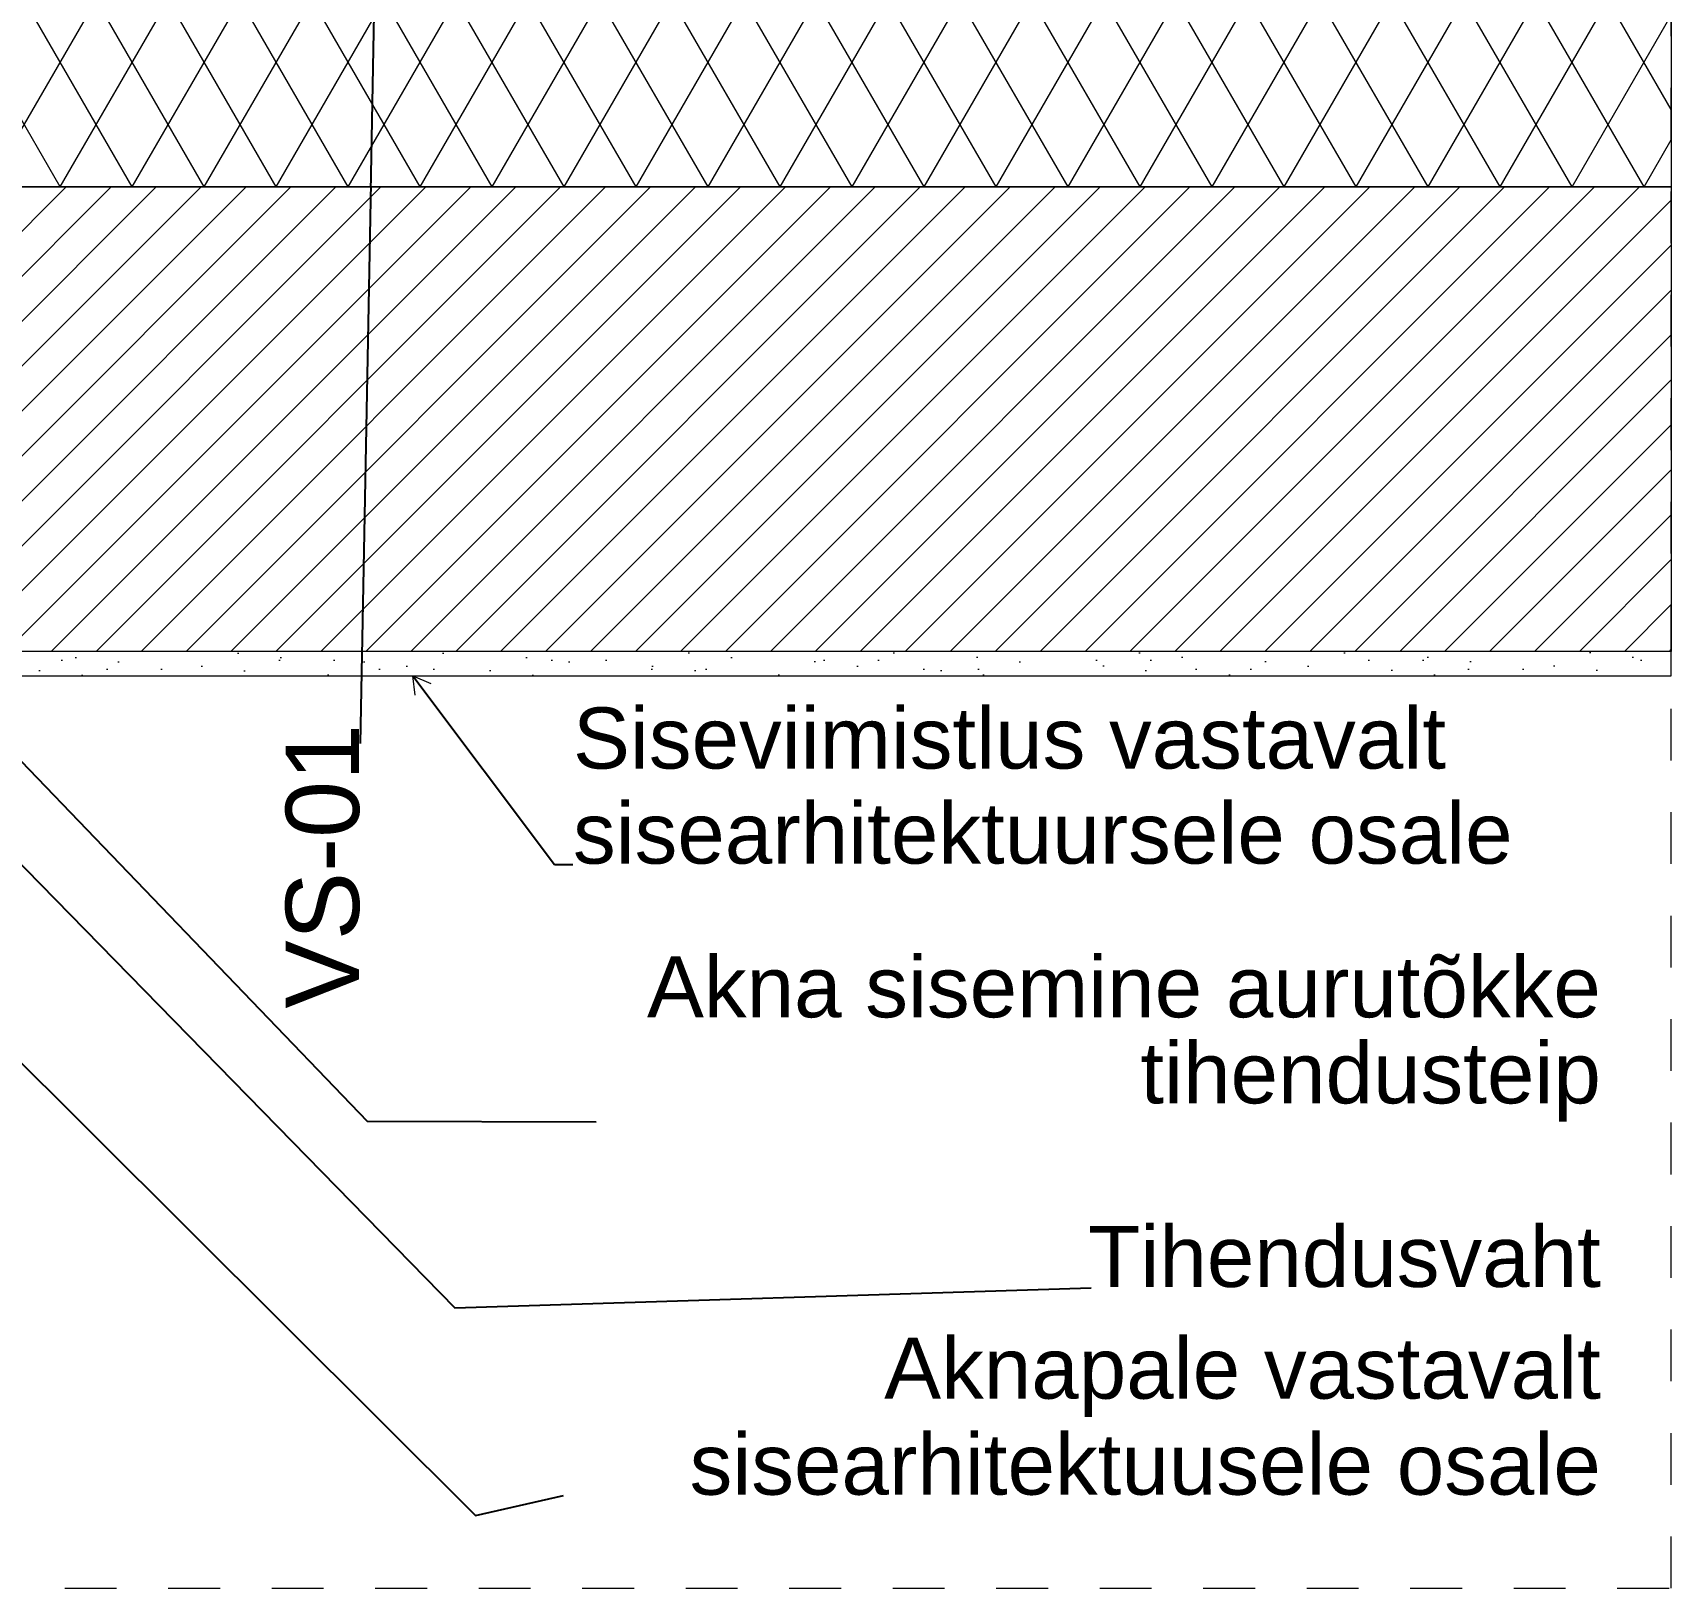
# Model space of a CAD drawing. Header units: millimetres. Extents: x 1959 to 4564, y -1095 to 178.
# Drawn here: x 3894 to 4564, y -1095 to -458 of the extents above; entities that cross this region are included whole.
import ezdxf

# ---------------------------------------------------------------- set-up
doc = ezdxf.new("R2010")
doc.units = ezdxf.units.MM
doc.header["$MEASUREMENT"] = 0
doc.linetypes.add('Dashed', pattern=[42.333333333324, 21.166666666662, -21.166666666662])
doc.linetypes.add('Wipeout_Contour', pattern=[1000, 0, -1000])
for name, color, linetype, lineweight in [('0_Pen_No__1', 7, 'Continuous', 13), ('2D Drafting - General_Pen_No__141', 7, 'Continuous', 20), ('Annotation - Label_Pen_No__2', 8, 'Continuous', 15), ('New_0_Pen_No__1', 7, 'Continuous', 13), ('Structural - Bearing_Pen_No__1', 7, 'Continuous', 13), ('Structural - Bearing_Pen_No__141', 7, 'Continuous', 20)]:
    doc.layers.add(name, color=color, linetype=linetype, lineweight=lineweight)
doc.layers.add('Structural - Bearing', color=7, linetype='Continuous')
doc.styles.add('GENERATED_STYLE_1', font='')
doc.styles.get('GENERATED_STYLE_1').set_extended_font_data('Arial')
doc.dimstyles.new('GENERATED_STYLE__4', dxfattribs={"dimtxt": 0.18, "dimasz": 7.6, "dimexe": 0.18, "dimexo": 0.0625, "dimgap": 0, "dimtad": 0, "dimtih": 1, "dimtoh": 1, "dimdec": 4, "dimzin": 0, "dimdsep": 46, "dimcen": 0.09, "dimadec": 0, "dimazin": 0, "dimtfac": 1, "dimtdec": 4, "dimtmove": 0, "dimatfit": 3, "dimldrblk": 'ARROWHEAD_14', "dimfxl": 0, "dimtolj": 1, "dimtzin": 0, "dimarcsym": 0})

# ---------------------------------------------------------------- blocks, each defined once
blk = doc.blocks.new('ARROWHEAD_14')
at = {"color": 0, "linetype": 'Continuous', "lineweight": 0}
blk.add_line((0, 0), (-1, 0), dxfattribs=at)
at = {"color": 0, "linetype": 'Continuous', "lineweight": 0, "flags": 128}
blk.add_lwpolyline([(-0.9093, 0.525), (0, 0), (-0.9093, -0.525)], dxfattribs=at)

msp = doc.modelspace()

# ---------------------------------------------------------------- linework, layer by layer
at = {"layer": 'New_0_Pen_No__1', "color": 7, "linetype": 'Dashed', "lineweight": 13}
msp.add_lwpolyline([(1959.267397636138, -1094.546075169446), (4563.650952587517, -1094.546075169446)], dxfattribs=at)

# ---------------------------------------------------------------- texts
at = {"layer": 'Annotation - Label_Pen_No__2', "color": 8, "linetype": 'Continuous', "lineweight": 15, "char_height": 25, "style": 'GENERATED_STYLE_1'}
for s, insert, width, attachment_point, rotation, line_spacing_factor in [('\\A1;{\\pql;\\fArial|b0|i0|c0|p34;Siseviimistlus vastavalt sisearhitektuursele osale}', (4114.460963704233, -798.4411585465789), 417.2731337062956, 7, 2.810519761749767e-05, 0.9332104134970505), ('\\A1;{\\pqr;\\fArial|b0|i0|c0|p34;Akna sisemine aurutõkke tihendusteip}', (4534.869808886546, -903.719432599142), 410.8541425713996, 9, 2.810519771779795e-05, 0.8446787429500365), ('\\A1;{\\pqr;\\fArial|b0|i0|c0|p34;A\\fArial|b0|i0|c0|p34;knapale vastavalt sisearhitektuusele osale}', (4534.869719235468, -1056.631898715618), 424.2345735114919, 9, 359.99997189480285, 0.9427278544656732)]:
    msp.add_mtext(s, dxfattribs=dict(at, insert=insert, width=width, attachment_point=attachment_point, rotation=rotation, line_spacing_factor=line_spacing_factor))
at = {"layer": 'Annotation - Label_Pen_No__2', "color": 8, "linetype": 'Continuous', "lineweight": 15, "style": 'GENERATED_STYLE_1'}
for s, insert, char_height, attachment_point, rotation in [('\\A1;{\\pql;\\fArial|b0|i0|c0|p34;VS-\\fArial|b0|i0|c0|p34;01}', (4027.397190221252, -857.4029800428534), 30, 7, 90), ('\\A1;{\\pqr;\\fArial|b0|i0|c0|p34;Tihendusvaht}', (4534.869760926472, -971.6398426092801), 25, 9, 359.99997189480257)]:
    msp.add_mtext(s, dxfattribs=dict(at, insert=insert, char_height=char_height, attachment_point=attachment_point, rotation=rotation))

# ---------------------------------------------------------------- leaders
at = {"layer": 'Annotation - Label_Pen_No__2', "color": 8, "linetype": 'Continuous', "lineweight": 15, "annotation_type": 0, "has_hookline": 1, "hookline_direction": 0, "text_width": 381.475, "horizontal_direction": (0.9999999999998797, 4.905282353489805e-07, 0)}
msp.add_leader([(4049.019052370201, -721.2434451395558), (4106.860963704234, -798.4411622745935), (4114.460963704233, -798.4411585465789)], dimstyle='GENERATED_STYLE__4', dxfattribs=at)

# ---------------------------------------------------------------- wipeouts: each hides what was drawn before it
at = {"color": 254, "linetype": 'Wipeout_Contour', "lineweight": 0, "ltscale": 16684.99538803181}
msp.add_wipeout([(3684.1240189205396, -521.243454832148), (4563.652520337676, -521.2412332534511), (4563.652960894908, -711.2412551829977), (3684.1245582390866, -711.2434767614842)], dxfattribs=at).dxf.layer = 'Structural - Bearing'

# ---------------------------------------------------------------- next in the draw order: hatches: boundary and pattern name
at = {"layer": '2D Drafting - General_Pen_No__141', "linetype": 'Continuous', "lineweight": 20}
h = msp.add_hatch(dxfattribs=at)
h.set_pattern_fill('Cut_Stone_0001', style=0, pattern_type=2)
h.set_pattern_definition([(44.99999999999999, (0, 35), (-11.13693180368812, 11.13693180368813), [0, -10.5, 0, -15.75]), (109.9999999999999, (35, 35), (14.80015877737807, 5.386817257379247), [0, -7.699999999999999, 0, -13.3])])
h.paths.add_polyline_path([(4563.652960894908, -711.2422532271534), (3684.12454070512, -711.2422532271534), (3684.919315605328, -721.2434451395558), (4563.652960894908, -721.2434451395558)])
at = {"layer": 'Structural - Bearing_Pen_No__1', "linetype": 'Continuous', "lineweight": 13}
h = msp.add_hatch(dxfattribs=at)
h.set_pattern_fill('Batt_Insulation_0001', style=0, pattern_type=2)
h.set_pattern_definition([(60.00010885639066, (4022.502357610658, -521.2414966724772), (-22.08368009483269, 12.74999999995904), []), (120.0001088563113, (4022.502357610658, -521.2414966724772), (22.0836154981737, 12.74999999995919), [])])
h.paths.add_polyline_path([(4563.652059295229, -321.24015298111), (4563.652520335124, -521.2401258296348), (3884.124148600262, -521.241847212476), (3884.123623968619, -321.2418034834412)])
h = msp.add_hatch(dxfattribs=at)
h.set_pattern_fill('Common_Brick_0001', style=0, pattern_type=2)
h.set_pattern_definition([(44.99999999999995, (3922.502477105128, -616.242863683281), (-9.192387818248324, 9.192387818248323), [])])
h.paths.add_polyline_path([(3684.12401892054, -521.243454832148), (4563.652520337676, -521.241233253451), (4563.652960894908, -711.2412551829976), (3684.124558239087, -711.2434767614841)])

# ---------------------------------------------------------------- next in the draw order: linework, layer by layer
at = {"layer": '0_Pen_No__1', "color": 7, "linetype": 'Dashed', "lineweight": 13}
msp.add_lwpolyline([(4563.650952587517, -1094.546075169446), (4563.650952587517, 178.2298867448957), (1959.267397636138, 178.2298867448957), (1959.267397636138, -1094.546075169446)], dxfattribs=at)
at = {"layer": '2D Drafting - General_Pen_No__141', "color": 7, "linetype": 'Continuous', "lineweight": 20, "flags": 128}
msp.add_lwpolyline([(4563.652960894908, -711.2422532271534), (3684.12454070512, -711.2422532271534), (3684.919315605328, -721.2434451395558), (4563.652960894908, -721.2434451395558)], close=True, dxfattribs=at)
at = {"layer": 'Structural - Bearing_Pen_No__1', "color": 7, "linetype": 'Continuous', "lineweight": 13}
msp.add_line((3684.124098717141, -521.2434467402458), (4160.880470783115, -521.2422425134164), dxfattribs=at)
at = {"layer": 'Structural - Bearing_Pen_No__1', "color": 7, "linetype": 'Continuous', "lineweight": 13, "flags": 128}
for points in [[(4563.652059295229, -321.24015298111), (4563.652520335124, -521.2401258296348), (3884.124148600262, -521.241847212476), (3884.123623968619, -321.2418034834412)], [(3684.12401892054, -521.243454832148), (4563.652520337676, -521.241233253451), (4563.652960894908, -711.2412551829976), (3684.124558239087, -711.2434767614841)]]:
    msp.add_lwpolyline(points, close=True, dxfattribs=at)
at = {"layer": 'Structural - Bearing_Pen_No__141', "color": 7, "linetype": 'Continuous', "lineweight": 20}
msp.add_lwpolyline([(4160.880933986877, -711.2422532271534), (3684.12456625408, -711.2434462406991)], dxfattribs=at)

# ---------------------------------------------------------------- next in the draw order: leaders
at = {"layer": 'Annotation - Label_Pen_No__2', "color": 8, "linetype": 'Continuous', "lineweight": 15, "annotation_type": 0, "has_hookline": 1}
for points, hookline_direction, text_width, horizontal_direction in [([(4037.189233078394, -233.2420744426611), (4027.397190221252, -748.8929800428534)], 1, 108.51, (6.123233995736766e-17, 1, 0)), ([(3681.555631199125, -540.7738752313431), (4030.310708637749, -903.4904786473157), (4124.015666315196, -903.7196341347003)], 0, 388.375, (0.9999999999998797, 4.905282370995507e-07, 0)), ([(3678.232429954863, -583.2879797741865), (4066.181771195079, -979.8168412760184), (4326.469760926497, -971.6397403831965)], 0, 208.4, (0.9999999999998797, -4.905282325002814e-07, 0)), ([(3673.080465699674, -664.6719395972945), (4074.544944585771, -1064.808887199037), (4110.635145724028, -1056.631690616584)], 0, 369.85, (0.9999999999998797, -4.905282271712109e-07, 0))]:
    msp.add_leader(points, dimstyle='GENERATED_STYLE__4', dxfattribs=dict(at, hookline_direction=hookline_direction, text_width=text_width, horizontal_direction=horizontal_direction))

doc.saveas('drawing.dxf')
